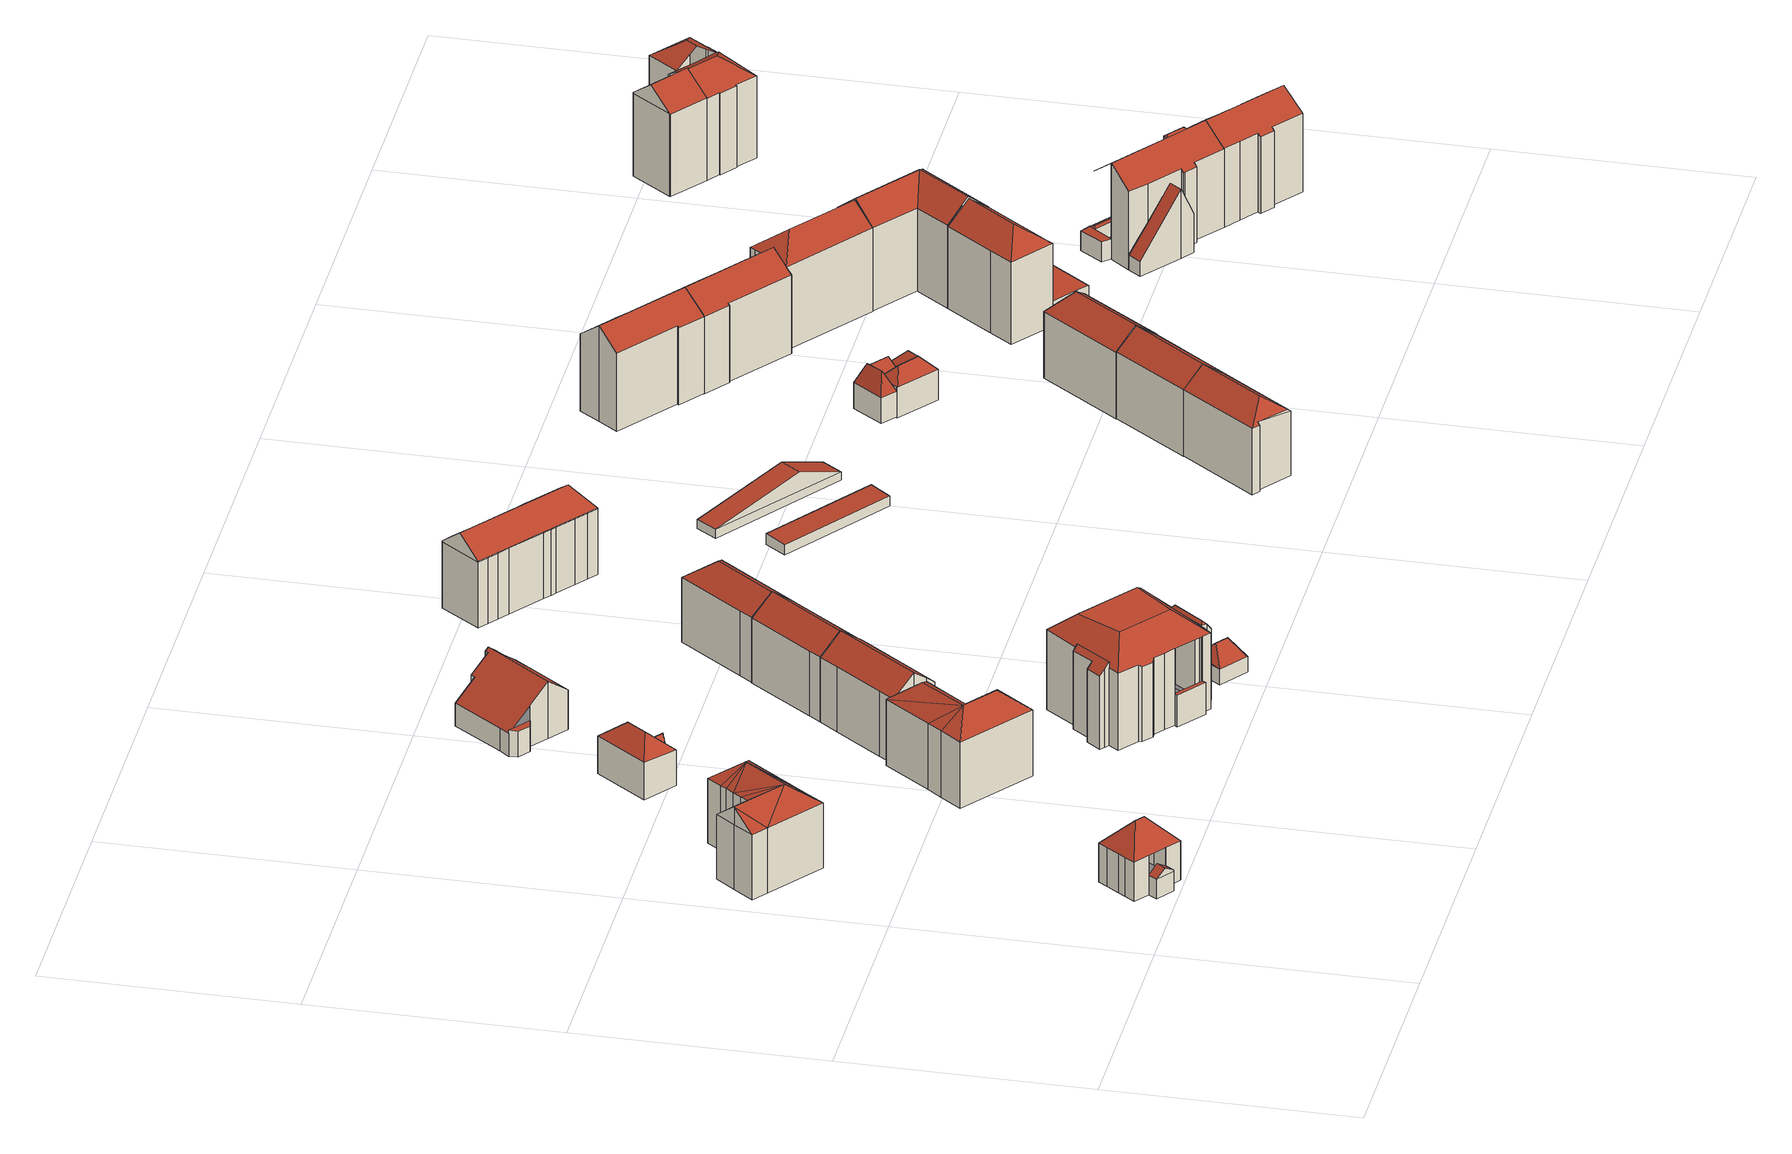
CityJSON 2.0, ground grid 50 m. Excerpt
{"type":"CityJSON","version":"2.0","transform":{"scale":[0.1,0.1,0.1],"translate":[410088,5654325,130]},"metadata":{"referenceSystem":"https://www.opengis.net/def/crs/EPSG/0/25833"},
"CityObjects":{
"building1":{"type":"Building","attributes":{"Gemeindeschluessel":14612000,"Geometrietyp2DReferenz":"3000","function":"31001_9998","roofType":"9999"},"children":["building1-1","building1-2"]},
"building1-1":{"type":"BuildingPart","attributes":{"Dachtyp_tdc":"tdcGableRoof","Dachneigung":38.88,"QualitaetDacherkennung":10,"Geometrietyp2DReferenz":"3000","measuredHeight":5.94,"roofType":"3100"},"parents":["building1"],"geometry":[{"type":"MultiSurface","lod":"2","boundaries":[[[0,1,2,3]],[[1,4,5,2]],[[4,6,7,5]],[[8,0,3,9]],[[10,11,12,13,14]],[[4,13,12,6]],[[1,14,13,4]],[[0,10,14,1]],[[8,11,10,0]],[[3,2,5,7,9]]],"semantics":{"surfaces":[{"type":"WallSurface"},{"type":"RoofSurface"},{"type":"GroundSurface"}],"values":[0,0,0,0,1,1,0,0,0,2]}}]},
"building1-2":{"type":"BuildingPart","attributes":{"Dachtyp_tdc":"tdcHipRoof","Dachneigung":46.44,"QualitaetDacherkennung":70,"Geometrietyp2DReferenz":"3000","measuredHeight":13.39,"roofType":"3200"},"parents":["building1"],"geometry":[{"type":"MultiSurface","lod":"2","boundaries":[[[15,7,6]],[[15,16,17,7]],[[16,18,19,17]],[[18,20,21,19]],[[20,22,23,21]],[[22,24,25,23]],[[24,26,27,25]],[[26,28,29,27]],[[28,30,31,29]],[[30,32,33,31]],[[32,34,3,33]],[[34,35,11,8,9,3]],[[32,30,28,36]],[[24,22,20,18,16,37]],[[28,26,24,37,36]],[[16,15,35,34,32,36,37]],[[7,17,19,21,23,25,27,29,31,33,3,9]]],"semantics":{"surfaces":[{"type":"WallSurface"},{"type":"RoofSurface"},{"type":"GroundSurface"}],"values":[0,0,0,0,0,0,0,0,0,0,0,0,1,1,1,1,2]}}]},
"building2":{"type":"Building","attributes":{"Dachtyp_tdc":"tdcFreeFormRoof","Gemeindeschluessel":14612000,"Dachneigung":36.89,"QualitaetDacherkennung":90,"Geometrietyp2DReferenz":"3000","measuredHeight":17.61,"function":"31001_9998","roofType":"5000"},"geometry":[{"type":"Solid","lod":"2","boundaries":[[[[38,39,40,41]],[[39,42,43,40]],[[42,44,45,43]],[[44,46,47,45]],[[46,48,49,47]],[[48,50,51,49]],[[50,52,53,51]],[[52,54,55,53]],[[54,56,57,55]],[[56,58,59,57]],[[58,60,61,59]],[[60,62,63,61]],[[62,64,65,63]],[[64,66,67,65]],[[66,38,41,67]],[[68,66,64]],[[69,66,68]],[[66,69,38]],[[70,60,58]],[[70,62,60]],[[70,64,62]],[[71,64,70]],[[64,71,68]],[[70,58,56]],[[54,70,56]],[[52,70,54]],[[50,70,52]],[[50,71,70]],[[48,71,50]],[[71,48,46]],[[46,68,71]],[[44,68,46]],[[42,68,44]],[[68,42,69]],[[39,69,42]],[[69,39,38]],[[41,40,43,45,47,49,51,53,55,57,59,61,63,65,67]]]],"semantics":{"surfaces":[{"type":"WallSurface"},{"type":"RoofSurface"},{"type":"GroundSurface"}],"values":[[0,0,0,0,0,0,0,0,0,0,0,0,0,0,0,1,1,1,1,1,1,1,1,1,1,1,1,1,1,1,1,1,1,1,0,0,2]]}}]},
"building3":{"type":"Building","attributes":{"Dachtyp_tdc":"tdcFreeFormRoof","Gemeindeschluessel":14612000,"Dachneigung":36.82,"QualitaetDacherkennung":79,"Geometrietyp2DReferenz":"3000","measuredHeight":17.86,"function":"31001_9998","roofType":"5000"},"geometry":[{"type":"Solid","lod":"2","boundaries":[[[[72,73,74,75]],[[73,76,77,74]],[[76,78,79,77]],[[78,80,81,79]],[[80,82,83,81]],[[82,84,85,83]],[[84,86,87,85]],[[86,88,89,87]],[[88,90,91,89]],[[90,72,75,91]],[[92,90,88]],[[93,92,88,86]],[[94,93,86,84]],[[82,94,84]],[[80,94,82]],[[94,80,78]],[[78,93,94]],[[76,93,78]],[[73,93,76]],[[93,73,72]],[[92,93,72,90]],[[75,74,77,79,81,83,85,87,89,91]]]],"semantics":{"surfaces":[{"type":"WallSurface"},{"type":"RoofSurface"},{"type":"GroundSurface"}],"values":[[0,0,0,0,0,0,0,0,0,0,1,1,1,1,1,1,1,1,1,1,1,2]]}}]},
"building4":{"type":"Building","attributes":{"Gemeindeschluessel":14612000,"Geometrietyp2DReferenz":"3000","function":"31001_9998","roofType":"9999"},"children":["building4-1","building4-2"]},
"building4-1":{"type":"BuildingPart","attributes":{"Dachtyp_tdc":"tdcHipRoof","Dachneigung":41.67,"QualitaetDacherkennung":83,"Geometrietyp2DReferenz":"3000","measuredHeight":11.36,"roofType":"3200"},"parents":["building4"],"geometry":[{"type":"MultiSurface","lod":"2","boundaries":[[[95,96,97,98]],[[96,99,100,101,97]],[[102,103,104,105,106]],[[103,107,108,104]],[[107,95,98,108]],[[96,95,109]],[[107,103,110]],[[95,107,110,109]],[[103,102,111,112,113,99,96,109,110]],[[98,97,101,114,105,104,108]]],"semantics":{"surfaces":[{"type":"WallSurface"},{"type":"RoofSurface"},{"type":"GroundSurface"}],"values":[0,0,0,0,0,1,1,1,1,2]}}]},
"building4-2":{"type":"BuildingPart","attributes":{"Dachtyp_tdc":"tdcFreeFormRoof","Dachneigung":58.81,"QualitaetDacherkennung":9,"Geometrietyp2DReferenz":"3000","measuredHeight":7.91,"roofType":"5000"},"parents":["building4"],"geometry":[{"type":"MultiSurface","lod":"2","boundaries":[[[115,116,117,118]],[[116,119,120,117]],[[119,121,122,120]],[[121,123,124,122]],[[123,106,105,124]],[[100,125,126,101]],[[125,127,128,126]],[[127,129,130,128]],[[129,131,132,130]],[[131,133,134,132]],[[133,135,136,134]],[[135,137,138,136]],[[137,139,140,138]],[[139,141,142,140]],[[141,143,144,142]],[[143,145,146,144]],[[145,147,148,146]],[[147,149,150,148]],[[149,151,152,150]],[[151,153,154,152]],[[153,155,156,154]],[[155,157,158,156]],[[157,159,160,158]],[[159,161,162,160]],[[161,163,164,162]],[[163,165,164]],[[165,166,167,164]],[[166,168,169,167]],[[168,170,171,169]],[[165,163,161,159,157,155,153,151,149,147,145,143,141,139,137,135,133,131,129,127,125,100,113,172]],[[172,111,106,123,121,119,116,115,173,174,175,176,177,170,168,166,165]],[[171,178,179,180,181,182,118,117,120,122,124,105,114,101,126,128,130,132,134,136,138,140,142,144,146,148,150,152,154,156,158,160,162,164,167,169]],[[170,177,178,171]],[[177,176,179,178]],[[176,175,180,179]],[[175,174,181,180]],[[174,173,182,181]],[[173,115,118,182]]],"semantics":{"surfaces":[{"type":"WallSurface"},{"type":"RoofSurface"},{"type":"GroundSurface"}],"values":[0,0,0,0,0,0,0,0,0,0,0,0,0,0,0,0,0,0,0,0,0,0,0,0,0,0,0,0,0,1,1,2,0,0,0,0,0,0]}}]},
"building5":{"type":"Building","attributes":{"Dachtyp_tdc":"tdcGableRoof","Gemeindeschluessel":14612000,"Dachneigung":37.57,"QualitaetDacherkennung":83,"Geometrietyp2DReferenz":"3000","measuredHeight":17.57,"function":"31001_9998","roofType":"3100"},"geometry":[{"type":"Solid","lod":"2","boundaries":[[[[183,184,185,186]],[[184,187,188,185]],[[187,189,190,188]],[[189,191,192,190]],[[191,193,194,192]],[[193,195,196,194]],[[195,197,198,196]],[[197,199,200,198]],[[199,201,202,200]],[[201,183,186,202]],[[197,195,193,191,189,187]],[[187,184,183,201,199,197]],[[186,185,188,190,192,194,196,198,200,202]]]],"semantics":{"surfaces":[{"type":"WallSurface"},{"type":"RoofSurface"},{"type":"GroundSurface"}],"values":[[0,0,0,0,0,0,0,0,0,0,1,1,2]]}}]},
"building6":{"type":"Building","attributes":{"Gemeindeschluessel":14612000,"Geometrietyp2DReferenz":"3000","function":"31001_9998","roofType":"9999"},"children":["building6-1","building6-2","building6-3","building6-4"]},
"building6-1":{"type":"BuildingPart","attributes":{"Dachtyp_tdc":"tdcCutTentRoof","Dachneigung":2.15,"QualitaetDacherkennung":51,"Geometrietyp2DReferenz":"3000","measuredHeight":20.97,"roofType":"9999"},"parents":["building6"],"geometry":[{"type":"MultiSurface","lod":"2","boundaries":[[[203,204,205,206]],[[204,207,208,205]],[[207,209,210,208]],[[209,211,212,210]],[[211,213,214,212]],[[213,215,216,217,214]],[[218,219,220]],[[219,221,222,220]],[[221,223,224,222]],[[223,225,224]],[[226,227,228,229,230]],[[227,231,232,228]],[[231,233,234,232]],[[233,235,236,234]],[[235,237,238,236]],[[237,239,240,238]],[[239,241,242,240]],[[213,211,209,207,204,243,244]],[[221,219,218,245,215,213,244,246]],[[239,237,235,233,231,227,226,223,221,246,247]],[[204,203,241,239,247,243]],[[247,246,244,243]],[[206,205,208,210,212,214,217,220,222,224,229,228,232,234,236,238,240,242]]],"semantics":{"surfaces":[{"type":"WallSurface"},{"type":"RoofSurface"},{"type":"GroundSurface"}],"values":[0,0,0,0,0,0,0,0,0,0,0,0,0,0,0,0,0,1,1,1,1,1,2]}}]},
"building6-2":{"type":"BuildingPart","attributes":{"Dachtyp_tdc":"tdcPolyFlatRoof","Dachneigung":0,"QualitaetDacherkennung":6,"Geometrietyp2DReferenz":"3000","measuredHeight":6.81,"roofType":"1000"},"parents":["building6"],"geometry":[{"type":"MultiSurface","lod":"2","boundaries":[[[225,248,249,224]],[[248,250,251,249]],[[250,230,229,251]],[[230,250,248,225]],[[224,249,251,229]]],"semantics":{"surfaces":[{"type":"WallSurface"},{"type":"RoofSurface"},{"type":"GroundSurface"}],"values":[0,0,0,1,2]}}]},
"building6-3":{"type":"BuildingPart","attributes":{"Dachtyp_tdc":"tdcPolyFlatRoof","Dachneigung":43.77,"QualitaetDacherkennung":32,"Geometrietyp2DReferenz":"3000","measuredHeight":17.8,"roofType":"2100"},"parents":["building6"],"geometry":[{"type":"MultiSurface","lod":"2","boundaries":[[[252,253,254,255]],[[253,256,257,254]],[[256,258,203,206,257]],[[259,260,261,242,241]],[[260,262,263,261]],[[262,252,255,263]],[[262,260,259,258,256,253,252]],[[255,254,257,206,242,261,263]]],"semantics":{"surfaces":[{"type":"WallSurface"},{"type":"RoofSurface"},{"type":"GroundSurface"}],"values":[0,0,0,0,0,0,1,2]}}]},
"building6-4":{"type":"BuildingPart","attributes":{"Dachtyp_tdc":"tdcFreeFormRoof","Dachneigung":49.81,"QualitaetDacherkennung":20,"Geometrietyp2DReferenz":"3000","measuredHeight":17.27,"roofType":"5000"},"parents":["building6"],"geometry":[{"type":"MultiSurface","lod":"2","boundaries":[[[264,265,218,220,266]],[[216,267,268,217]],[[265,264,269]],[[264,270,271,272,267,273,269]],[[267,216,273]],[[216,245,265,269,273]],[[268,274,275,276,266,220,217]],[[267,272,274,268]],[[272,271,275,274]],[[271,270,276,275]],[[270,264,266,276]]],"semantics":{"surfaces":[{"type":"WallSurface"},{"type":"RoofSurface"},{"type":"GroundSurface"}],"values":[0,0,1,1,1,1,2,0,0,0,0]}}]},
"building7":{"type":"Building","attributes":{"Gemeindeschluessel":14612000,"Geometrietyp2DReferenz":"3000","function":"31001_9998","roofType":"9999"},"children":["building7-1","building7-2","building7-3"]},
"building7-1":{"type":"BuildingPart","attributes":{"Dachtyp_tdc":"tdcGableRoof","Dachneigung":36.73,"QualitaetDacherkennung":46,"Geometrietyp2DReferenz":"3000","measuredHeight":12.2,"roofType":"3100"},"parents":["building7"],"geometry":[{"type":"MultiSurface","lod":"2","boundaries":[[[277,278,279,280]],[[278,281,282,279]],[[281,283,284,282]],[[283,285,286,284]],[[285,287,288,286]],[[287,289,290,288]],[[289,291,292,290]],[[291,293,294,292]],[[293,295,296,294]],[[295,297,298,296]],[[297,299,300,298]],[[299,301,302,300]],[[301,303,302]],[[304,305,306,307,308]],[[305,309,310,306]],[[309,311,312,310]],[[311,313,312]],[[309,305,304,301,299,297,295,293,291]],[[291,289,287,285,283,281,278,277,314,311,309]],[[280,279,282,284,286,288,290,292,294,296,298,300,302,307,306,310,312]]],"semantics":{"surfaces":[{"type":"WallSurface"},{"type":"RoofSurface"},{"type":"GroundSurface"}],"values":[0,0,0,0,0,0,0,0,0,0,0,0,0,0,0,0,0,1,1,2]}}]},
"building7-2":{"type":"BuildingPart","attributes":{"Dachtyp_tdc":"tdcPolyFlatRoof","Dachneigung":4.6,"QualitaetDacherkennung":45,"Geometrietyp2DReferenz":"3000","measuredHeight":5.59,"roofType":"2100"},"parents":["building7"],"geometry":[{"type":"MultiSurface","lod":"2","boundaries":[[[315,316,277,280,317]],[[313,318,312]],[[318,319,320,312]],[[319,315,317,320]],[[319,318,313,314,316,315]],[[317,280,312,320]]],"semantics":{"surfaces":[{"type":"WallSurface"},{"type":"RoofSurface"},{"type":"GroundSurface"}],"values":[0,0,0,0,1,2]}}]},
"building7-3":{"type":"BuildingPart","attributes":{"Dachtyp_tdc":"tdcPolyFlatRoof","Dachneigung":0,"QualitaetDacherkennung":47,"Geometrietyp2DReferenz":"3000","measuredHeight":5.37,"roofType":"1000"},"parents":["building7"],"geometry":[{"type":"MultiSurface","lod":"2","boundaries":[[[321,322,323,324]],[[303,325,326,302]],[[325,327,328,326]],[[327,329,330,328]],[[329,331,332,330]],[[331,321,324,332]],[[331,329,327,325,303,325,322,308,322,321]],[[324,323,307,323,326,302,326,328,330,332]]],"semantics":{"surfaces":[{"type":"WallSurface"},{"type":"RoofSurface"},{"type":"GroundSurface"}],"values":[0,0,0,0,0,0,1,2]}}]},
"building8":{"type":"Building","attributes":{"Dachtyp_tdc":"tdcFreeFormRoof","Gemeindeschluessel":14612000,"Dachneigung":37.71,"QualitaetDacherkennung":87,"Geometrietyp2DReferenz":"3000","measuredHeight":17.59,"function":"31001_9998","roofType":"5000"},"geometry":[{"type":"Solid","lod":"2","boundaries":[[[[333,334,335,196]],[[334,336,337,335]],[[336,338,339,337]],[[338,340,341,339]],[[340,342,200,341]],[[342,333,196,200]],[[340,338,343,344,342]],[[343,336,334,333,344]],[[333,342,344]],[[338,336,343]],[[196,335,337,339,341,200]]]],"semantics":{"surfaces":[{"type":"WallSurface"},{"type":"RoofSurface"},{"type":"GroundSurface"}],"values":[[0,0,0,0,0,0,1,1,0,0,2]]}}]},
"building9":{"type":"Building","attributes":{"Dachtyp_tdc":"tdcHipRoof","Gemeindeschluessel":14612000,"Dachneigung":43.19,"QualitaetDacherkennung":77,"Geometrietyp2DReferenz":"3000","measuredHeight":6.58,"function":"31001_9998","roofType":"3200"},"geometry":[{"type":"Solid","lod":"2","boundaries":[[[[345,346,347,348]],[[346,349,350,347]],[[349,351,352,350]],[[351,353,354,352]],[[353,355,356,354]],[[355,345,348,356]],[[346,357,358,359]],[[360,349,361]],[[358,362,360,361,359]],[[349,346,359,361]],[[351,360,362,353]],[[353,362,358,355]],[[349,360,351]],[[355,358,357,345]],[[345,357,346]],[[348,347,350,352,354,356]]]],"semantics":{"surfaces":[{"type":"WallSurface"},{"type":"RoofSurface"},{"type":"GroundSurface"}],"values":[[0,0,0,0,0,0,1,1,1,1,0,0,0,0,0,2]]}}]},
"building10":{"type":"Building","attributes":{"Dachtyp_tdc":"tdcFreeFormRoof","Gemeindeschluessel":14612000,"Dachneigung":37.83,"QualitaetDacherkennung":88,"Geometrietyp2DReferenz":"3000","measuredHeight":17.58,"function":"31001_9998","roofType":"5000"},"geometry":[{"type":"Solid","lod":"2","boundaries":[[[[363,364,365,366]],[[364,367,368,365]],[[367,338,369,368]],[[338,370,371,369]],[[370,363,366,371]],[[367,364,372]],[[372,364,363,370,373]],[[338,367,372,373]],[[370,338,373]],[[366,365,368,369,371]]]],"semantics":{"surfaces":[{"type":"WallSurface"},{"type":"RoofSurface"},{"type":"GroundSurface"}],"values":[[0,0,0,0,0,1,1,1,0,2]]}}]},
"building11":{"type":"Building","attributes":{"Dachtyp_tdc":"tdcFreeFormRoof","Gemeindeschluessel":14612000,"Dachneigung":37.45,"QualitaetDacherkennung":85,"Geometrietyp2DReferenz":"3000","measuredHeight":18.05,"function":"31001_9998","roofType":"5000"},"geometry":[{"type":"Solid","lod":"2","boundaries":[[[[374,375,376,377]],[[375,378,379,376]],[[378,380,381,379]],[[380,382,383,381]],[[382,384,385,383]],[[384,386,387,385]],[[386,388,389,387]],[[388,390,391,389]],[[390,392,393,391]],[[392,394,395,393]],[[394,396,397,395]],[[396,398,399,397]],[[398,400,401,399]],[[400,402,403,401]],[[402,404,405,403]],[[404,406,407,405]],[[406,408,409,407]],[[408,410,411,409]],[[410,374,377,411]],[[412,382,413,414]],[[414,413,415,378,375,416,417,418,419,420,421]],[[414,421,422,423,424,425,426,427,428,429,430,412]],[[382,412,384]],[[384,412,430,386]],[[386,430,429,388]],[[388,429,428,390]],[[390,428,427,392]],[[392,427,426,394]],[[394,426,425,396]],[[396,425,424,398]],[[398,424,423,400]],[[400,423,422,402]],[[402,422,421,420,404]],[[406,419,418,408]],[[404,420,419,406]],[[408,418,417,410]],[[410,417,416,374]],[[374,416,375]],[[380,415,413,382]],[[378,415,380]],[[377,376,379,381,383,385,387,389,391,393,395,397,399,401,403,405,407,409,411]]]],"semantics":{"surfaces":[{"type":"WallSurface"},{"type":"RoofSurface"},{"type":"GroundSurface"}],"values":[[0,0,0,0,0,0,0,0,0,0,0,0,0,0,0,0,0,0,0,1,1,1,0,0,0,0,0,0,0,0,0,0,0,0,0,0,0,0,0,0,2]]}}]},
"building12":{"type":"Building","attributes":{"Dachtyp_tdc":"tdcPolyFlatRoof","Gemeindeschluessel":14612000,"Dachneigung":2.98,"QualitaetDacherkennung":85,"Geometrietyp2DReferenz":"3000","measuredHeight":2.38,"function":"31001_2463","roofType":"2100"},"geometry":[{"type":"Solid","lod":"2","boundaries":[[[[431,432,433,434]],[[432,435,436,433]],[[435,437,438,436]],[[437,431,434,438]],[[437,435,432,431]],[[434,433,436,438]]]],"semantics":{"surfaces":[{"type":"WallSurface"},{"type":"RoofSurface"},{"type":"GroundSurface"}],"values":[[0,0,0,0,1,2]]}}]},
"building13":{"type":"Building","attributes":{"Dachtyp_tdc":"tdcGableRoof","Gemeindeschluessel":14612000,"Dachneigung":10.76,"QualitaetDacherkennung":6,"Geometrietyp2DReferenz":"3000","measuredHeight":5.97,"function":"31001_2463","roofType":"3100"},"geometry":[{"type":"Solid","lod":"2","boundaries":[[[[439,440,441,442]],[[440,443,444,441]],[[443,445,446,444]],[[445,439,442,446]],[[443,440,447]],[[439,445,448]],[[440,439,448,447]],[[445,443,447,448]],[[442,441,444,446]]]],"semantics":{"surfaces":[{"type":"WallSurface"},{"type":"RoofSurface"},{"type":"GroundSurface"}],"values":[[0,0,0,0,0,0,1,1,2]]}}]},
"building14":{"type":"Building","attributes":{"Dachtyp_tdc":"tdcFreeFormRoof","Gemeindeschluessel":14612000,"Dachneigung":37.49,"QualitaetDacherkennung":83,"Geometrietyp2DReferenz":"3000","measuredHeight":17.82,"function":"31001_9998","roofType":"5000"},"geometry":[{"type":"Solid","lod":"2","boundaries":[[[[449,450,451,452]],[[450,453,454,451]],[[453,455,456,454]],[[455,457,458,456]],[[457,459,460,458]],[[459,449,452,460]],[[461,453,450,462,463]],[[449,459,464,463,462]],[[463,464,457,455,461]],[[450,449,462]],[[455,453,461]],[[459,457,464]],[[452,451,454,456,458,460]]]],"semantics":{"surfaces":[{"type":"WallSurface"},{"type":"RoofSurface"},{"type":"GroundSurface"}],"values":[[0,0,0,0,0,0,1,1,1,0,0,0,2]]}}]},
"building15":{"type":"Building","attributes":{"Dachtyp_tdc":"tdcGableRoof","Gemeindeschluessel":14612000,"Dachneigung":37.59,"QualitaetDacherkennung":86,"Geometrietyp2DReferenz":"3000","measuredHeight":17.93,"function":"31001_9998","roofType":"3100"},"geometry":[{"type":"Solid","lod":"2","boundaries":[[[[457,465,466,467]],[[465,468,469,466]],[[468,470,471,469]],[[470,457,467,471]],[[468,465,472]],[[457,470,473]],[[470,468,472,473]],[[467,466,469,471]],[[465,457,473,472]]]],"semantics":{"surfaces":[{"type":"WallSurface"},{"type":"RoofSurface"},{"type":"GroundSurface"}],"values":[[0,0,0,0,0,0,1,2,1]]}}]},
"building16":{"type":"Building","attributes":{"Dachtyp_tdc":"tdcFreeFormRoof","Gemeindeschluessel":14612000,"Dachneigung":66.85,"QualitaetDacherkennung":15,"Geometrietyp2DReferenz":"3000","measuredHeight":9.74,"function":"31001_9998","roofType":"5000"},"geometry":[{"type":"Solid","lod":"2","boundaries":[[[[474,475,476,477]],[[475,478,479,476]],[[478,480,481,479]],[[480,482,483,481]],[[482,484,485,483]],[[484,474,477,485]],[[486,487,484,482]],[[486,482,480]],[[488,487,486,480,478]],[[489,488,478,475]],[[489,475,474]],[[487,488,489,474,484]],[[477,476,479,481,483,485]]]],"semantics":{"surfaces":[{"type":"WallSurface"},{"type":"RoofSurface"},{"type":"GroundSurface"}],"values":[[0,0,0,0,0,0,1,1,1,1,1,1,2]]}}]},
"building17":{"type":"Building","attributes":{"Dachtyp_tdc":"tdcFreeFormRoof","Gemeindeschluessel":14612000,"Dachneigung":37.5,"QualitaetDacherkennung":86,"Geometrietyp2DReferenz":"3000","measuredHeight":17.96,"function":"31001_9998","roofType":"5000"},"geometry":[{"type":"Solid","lod":"2","boundaries":[[[[490,491,492,493]],[[491,494,495,492]],[[494,496,497,495]],[[496,498,499,497]],[[491,490,500]],[[501,500,490,498]],[[494,491,500,501,496]],[[498,496,501]],[[499,493,492,495,497]],[[498,490,493,499]]]],"semantics":{"surfaces":[{"type":"WallSurface"},{"type":"RoofSurface"},{"type":"GroundSurface"}],"values":[[0,0,0,0,1,1,1,0,2,0]]}}]},
"building18":{"type":"Building","attributes":{"Dachtyp_tdc":"tdcFreeFormRoof","Gemeindeschluessel":14612000,"Dachneigung":45.91,"QualitaetDacherkennung":83,"Geometrietyp2DReferenz":"3000","measuredHeight":9.21,"function":"31001_9998","roofType":"5000"},"geometry":[{"type":"Solid","lod":"2","boundaries":[[[[502,503,504,505]],[[503,506,507,504]],[[506,508,509,507]],[[508,510,511,509]],[[510,512,513,511]],[[514,515,516,510,508]],[[517,514,508,506]],[[517,506,503]],[[515,514,517,503,502]],[[518,516,515,502,519]],[[518,519,512]],[[516,518,512,510]],[[513,520,505,504,507,509,511]],[[512,519,520,513]],[[519,502,505,520]]]],"semantics":{"surfaces":[{"type":"WallSurface"},{"type":"RoofSurface"},{"type":"GroundSurface"}],"values":[[0,0,0,0,0,1,1,1,1,1,1,1,2,0,0]]}}]},
"building19":{"type":"Building","attributes":{"Dachtyp_tdc":"tdcGableRoof","Gemeindeschluessel":14612000,"Dachneigung":37.42,"QualitaetDacherkennung":82,"Geometrietyp2DReferenz":"3000","measuredHeight":20.48,"function":"31001_9998","roofType":"3100"},"geometry":[{"type":"Solid","lod":"2","boundaries":[[[[521,522,523,524]],[[522,525,526,523]],[[525,527,528,526]],[[527,529,530,528]],[[529,531,532,530]],[[531,533,534,532]],[[533,535,536,534]],[[535,537,538,536]],[[537,539,540,538]],[[539,541,542,540]],[[541,543,544,542]],[[543,545,546,544]],[[545,521,524,546]],[[541,539,537,535,533,531,529,527]],[[527,525,522,521,545,543,541]],[[524,523,526,528,530,532,534,536,538,540,542,544,546]]]],"semantics":{"surfaces":[{"type":"WallSurface"},{"type":"RoofSurface"},{"type":"GroundSurface"}],"values":[[0,0,0,0,0,0,0,0,0,0,0,0,0,1,1,2]]}}]},
"building20":{"type":"Building","attributes":{"Dachtyp_tdc":"tdcFreeFormRoof","Gemeindeschluessel":14612000,"Dachneigung":37.56,"QualitaetDacherkennung":84,"Geometrietyp2DReferenz":"3000","measuredHeight":20.49,"function":"31001_9998","roofType":"5000"},"geometry":[{"type":"Solid","lod":"2","boundaries":[[[[545,543,547,548]],[[543,539,549,547]],[[539,550,551,549]],[[550,552,553,551]],[[552,554,555,553]],[[554,556,557,555]],[[556,558,559,557]],[[558,560,561,559]],[[560,562,563,561]],[[562,564,565,563]],[[564,566,567,565]],[[566,545,548,567]],[[564,562,560,568,541,543,545,566]],[[568,558,556,554,552,550,539,541]],[[560,558,568]],[[539,543,541]],[[548,547,549,551,553,555,557,559,561,563,565,567]]]],"semantics":{"surfaces":[{"type":"WallSurface"},{"type":"RoofSurface"},{"type":"GroundSurface"}],"values":[[0,0,0,0,0,0,0,0,0,0,0,0,1,1,0,0,2]]}}]},
"building21":{"type":"Building","attributes":{"Dachtyp_tdc":"tdcHipAndGableRoof","Gemeindeschluessel":14612000,"Dachneigung":37.59,"QualitaetDacherkennung":79,"Geometrietyp2DReferenz":"3000","measuredHeight":21.52,"function":"31001_9998","roofType":"5000"},"geometry":[{"type":"Solid","lod":"2","boundaries":[[[[569,570,571,572]],[[570,573,574,571]],[[573,575,576,574]],[[575,577,578,576]],[[577,579,561,578]],[[579,580,559,561]],[[580,581,582,559]],[[581,583,584,582]],[[583,585,586,584]],[[585,569,572,586]],[[581,580,579,587]],[[579,577,575,587]],[[575,573,570,569,585,583,581,587]],[[572,571,574,576,578,561,559,582,584,586]]]],"semantics":{"surfaces":[{"type":"WallSurface"},{"type":"RoofSurface"},{"type":"GroundSurface"}],"values":[[0,0,0,0,0,0,0,0,0,0,1,1,1,2]]}}]},
"building22":{"type":"Building","attributes":{"Gemeindeschluessel":14612000,"Geometrietyp2DReferenz":"3000","function":"31001_9998","roofType":"9999"},"children":["building22-1","building22-2","building22-3"]},
"building22-1":{"type":"BuildingPart","attributes":{"Dachtyp_tdc":"tdcPolyFlatRoof","Dachneigung":4.83,"QualitaetDacherkennung":64,"Geometrietyp2DReferenz":"3000","measuredHeight":4.69,"roofType":"2100"},"parents":["building22"],"geometry":[{"type":"MultiSurface","lod":"2","boundaries":[[[588,589,590,591]],[[592,593,594,595]],[[593,588,591,594]],[[593,592,589,588]],[[591,590,595,594]]],"semantics":{"surfaces":[{"type":"WallSurface"},{"type":"RoofSurface"},{"type":"GroundSurface"}],"values":[0,0,0,1,2]}}]},
"building22-2":{"type":"BuildingPart","attributes":{"Dachtyp_tdc":"tdcPolyFlatRoof","Dachneigung":0,"QualitaetDacherkennung":84,"Geometrietyp2DReferenz":"3000","measuredHeight":4.61,"roofType":"1000"},"parents":["building22"],"geometry":[{"type":"MultiSurface","lod":"2","boundaries":[[[596,597,598,599]],[[597,600,601,598]],[[602,603,604,605]],[[603,606,592,595,604]],[[607,596,599,590,589]],[[607,606,603,602,600,597,596]],[[599,598,601,605,604,595,590]]],"semantics":{"surfaces":[{"type":"WallSurface"},{"type":"RoofSurface"},{"type":"GroundSurface"}],"values":[0,0,0,0,0,1,2]}}]},
"building22-3":{"type":"BuildingPart","attributes":{"Dachtyp_tdc":"tdcHipAndGableRoof","Dachneigung":37.67,"QualitaetDacherkennung":85,"Geometrietyp2DReferenz":"3000","measuredHeight":21.41,"roofType":"5000"},"parents":["building22"],"geometry":[{"type":"MultiSurface","lod":"2","boundaries":[[[608,609,605,610]],[[609,602,605]],[[611,601,600]],[[611,612,613,601]],[[612,614,615,613]],[[614,616,617,615]],[[616,618,619,617]],[[618,608,610,619]],[[614,612,620]],[[612,611,609,608,620]],[[608,618,616,614,620]],[[610,605,601,613,615,617,619]]],"semantics":{"surfaces":[{"type":"WallSurface"},{"type":"RoofSurface"},{"type":"GroundSurface"}],"values":[0,0,0,0,0,0,0,0,1,1,1,2]}}]},
"building23":{"type":"Building","attributes":{"Dachtyp_tdc":"tdcFreeFormRoof","Gemeindeschluessel":14612000,"Dachneigung":39.66,"QualitaetDacherkennung":48,"Geometrietyp2DReferenz":"3000","measuredHeight":21.93,"function":"31001_9998","roofType":"5000"},"geometry":[{"type":"Solid","lod":"2","boundaries":[[[[621,622,623,619]],[[622,577,624,623]],[[577,625,626,624]],[[625,627,628,626]],[[627,629,604,628]],[[629,630,605,604]],[[630,621,619,605]],[[631,632,633,630,629]],[[631,629,627]],[[634,635,632,631,627,625]],[[634,625,577]],[[635,634,577,622]],[[633,632,635,622,621]],[[633,621,630]],[[619,623,624,626,628,604,605]]]],"semantics":{"surfaces":[{"type":"WallSurface"},{"type":"RoofSurface"},{"type":"GroundSurface"}],"values":[[0,0,0,0,0,0,0,1,1,1,0,1,1,0,2]]}}]},
"building24":{"type":"Building","attributes":{"Dachtyp_tdc":"tdcGableRoof","Gemeindeschluessel":14612000,"Dachneigung":48.85,"QualitaetDacherkennung":4,"Geometrietyp2DReferenz":"3000","measuredHeight":14.73,"function":"31001_9998","roofType":"3100"},"geometry":[{"type":"Solid","lod":"2","boundaries":[[[[636,637,638,639]],[[637,640,641,638]],[[640,642,643,641]],[[642,644,645,643]],[[644,646,647,645]],[[646,648,649,647]],[[648,650,651,649]],[[650,652,653,651]],[[652,636,639,653]],[[648,646,644,642,640]],[[640,637,636,652,650,648]],[[639,638,641,643,645,647,649,651,653]]]],"semantics":{"surfaces":[{"type":"WallSurface"},{"type":"RoofSurface"},{"type":"GroundSurface"}],"values":[[0,0,0,0,0,0,0,0,0,1,1,2]]}}]},
"building25":{"type":"Building","attributes":{"Gemeindeschluessel":14612000,"Geometrietyp2DReferenz":"3000","function":"31001_9998","roofType":"9999"},"children":["building25-1","building25-2","building25-3","building25-4"]},
"building25-1":{"type":"BuildingPart","attributes":{"Dachtyp_tdc":"tdcGableRoof","Dachneigung":37.42,"QualitaetDacherkennung":60,"Geometrietyp2DReferenz":"3000","measuredHeight":20.55,"roofType":"3100"},"parents":["building25"],"geometry":[{"type":"MultiSurface","lod":"2","boundaries":[[[654,655,639,656]],[[655,657,653,639]],[[657,658,651,653]],[[658,659,647,651]],[[659,660,645,647]],[[660,661,662,645]],[[661,663,664,665,662]],[[666,667,668,669,670,671]],[[672,673,674,675]],[[673,676,677,674]],[[676,678,679,677]],[[678,654,656,679]],[[673,672,667,666,680,663,661]],[[661,660,659,658,657,655,654,678,676,673]],[[656,639,653,651,647,645,662,665,681,670,669,675,674,677,679]]],"semantics":{"surfaces":[{"type":"WallSurface"},{"type":"RoofSurface"},{"type":"GroundSurface"}],"values":[0,0,0,0,0,0,0,0,0,0,0,0,1,1,2]}}]},
"building25-2":{"type":"BuildingPart","attributes":{"Dachtyp_tdc":"tdcPolyFlatRoof","Dachneigung":3.51,"QualitaetDacherkennung":72,"Geometrietyp2DReferenz":"3000","measuredHeight":4.35,"roofType":"2100"},"parents":["building25"],"geometry":[{"type":"MultiSurface","lod":"2","boundaries":[[[664,682,683,665]],[[682,684,685,683]],[[684,686,687,685]],[[686,688,689,687]],[[686,684,682,664,690,688]],[[689,681,665,683,685,687]]],"semantics":{"surfaces":[{"type":"WallSurface"},{"type":"RoofSurface"},{"type":"GroundSurface"}],"values":[0,0,0,0,1,2]}}]},
"building25-3":{"type":"BuildingPart","attributes":{"Dachtyp_tdc":"tdcFreeFormRoof","Dachneigung":14.1,"QualitaetDacherkennung":39,"Geometrietyp2DReferenz":"3000","measuredHeight":4.37,"roofType":"5000"},"parents":["building25"],"geometry":[{"type":"MultiSurface","lod":"2","boundaries":[[[691,692,693,689]],[[692,671,670,693]],[[671,692,694]],[[692,691,695,694]],[[691,696,695]],[[696,671,694,695]],[[693,670,681,689]]],"semantics":{"surfaces":[{"type":"WallSurface"},{"type":"RoofSurface"},{"type":"GroundSurface"}],"values":[0,0,1,1,1,1,2]}}]},
"building25-4":{"type":"BuildingPart","attributes":{"Dachtyp_tdc":"tdcFreeFormRoof","Dachneigung":30.17,"QualitaetDacherkennung":14,"Geometrietyp2DReferenz":"3000","measuredHeight":16.82,"roofType":"5000"},"parents":["building25"],"geometry":[{"type":"MultiSurface","lod":"2","boundaries":[[[668,697,698,669]],[[699,700,675,701]],[[697,699,701,698]],[[700,699,702]],[[699,697,703,702]],[[697,668,703]],[[668,700,702,703]],[[701,675,669,698]]],"semantics":{"surfaces":[{"type":"WallSurface"},{"type":"RoofSurface"},{"type":"GroundSurface"}],"values":[0,0,0,1,1,1,1,2]}}]},
"building26":{"type":"Building","attributes":{"Dachtyp_tdc":"tdcFreeFormRoof","Gemeindeschluessel":14612000,"Dachneigung":37.58,"QualitaetDacherkennung":83,"Geometrietyp2DReferenz":"3000","measuredHeight":20.45,"function":"31001_9998","roofType":"5000"},"geometry":[{"type":"Solid","lod":"2","boundaries":[[[[704,705,706,707]],[[705,708,709,706]],[[708,710,677,709]],[[710,711,675,677]],[[711,712,701,675]],[[712,713,714,701]],[[713,715,716,714]],[[715,717,718,716]],[[717,719,720,718]],[[719,721,722,720]],[[721,723,724,722]],[[723,725,726,724]],[[725,727,728,726]],[[727,729,730,728]],[[729,704,707,730]],[[705,704,729,727,725,731,673,710,708]],[[731,723,721,719,717,715,713,712,711,673]],[[711,710,673]],[[725,723,731]],[[707,706,709,677,675,701,714,716,718,720,722,724,726,728,730]]]],"semantics":{"surfaces":[{"type":"WallSurface"},{"type":"RoofSurface"},{"type":"GroundSurface"}],"values":[[0,0,0,0,0,0,0,0,0,0,0,0,0,0,0,1,1,0,0,2]]}}]},
"building27":{"type":"Building","attributes":{"Gemeindeschluessel":14612000,"Geometrietyp2DReferenz":"3000","function":"31001_9998","roofType":"9999"},"children":["building27-1","building27-2","building27-3"]},
"building27-1":{"type":"BuildingPart","attributes":{"Dachtyp_tdc":"tdcHipAndGableRoof","Dachneigung":37.15,"QualitaetDacherkennung":63,"Geometrietyp2DReferenz":"3000","measuredHeight":21.47,"roofType":"5000"},"parents":["building27"],"geometry":[{"type":"MultiSurface","lod":"2","boundaries":[[[732,733,734,735]],[[733,736,737,734]],[[738,739,740]],[[739,741,742,743,744,745,746,747,748,740]],[[748,749,750,751,736,733,732,738,740]],[[737,752,753,754,755,756,757,758,759,760,735,734]],[[736,751,752,737]],[[751,750,753,752]],[[746,745,756,755,761,762]],[[745,744,763,757,756]],[[739,738,760,759,764]],[[738,732,735,760]]],"semantics":{"surfaces":[{"type":"WallSurface"},{"type":"RoofSurface"},{"type":"GroundSurface"}],"values":[0,0,1,1,1,2,0,0,0,0,0,0]}}]},
"building27-2":{"type":"BuildingPart","attributes":{"Dachtyp_tdc":"tdcGableRoof","Dachneigung":37.45,"QualitaetDacherkennung":76,"Geometrietyp2DReferenz":"3000","measuredHeight":21.58,"roofType":"3100"},"parents":["building27"],"geometry":[{"type":"MultiSurface","lod":"2","boundaries":[[[749,765,766,753,750]],[[765,767,768,766]],[[767,769,770,768]],[[769,761,755,770]],[[771,772,773,747,762]],[[773,772,774,765,749]],[[767,774,772,771,769]],[[765,774,767]],[[769,771,762,761]],[[755,754,753,766,768,770]]],"semantics":{"surfaces":[{"type":"WallSurface"},{"type":"RoofSurface"},{"type":"GroundSurface"}],"values":[0,0,0,0,1,1,0,0,0,2]}}]},
"building27-3":{"type":"BuildingPart","attributes":{"Dachtyp_tdc":"tdcHipAndGableRoof","Dachneigung":34.4,"QualitaetDacherkennung":79,"Geometrietyp2DReferenz":"3000","measuredHeight":21.28,"roofType":"5000"},"parents":["building27"],"geometry":[{"type":"MultiSurface","lod":"2","boundaries":[[[763,775,776,757]],[[775,777,778,776]],[[777,779,780,778]],[[779,781,782,780]],[[781,764,759,782]],[[777,775,783]],[[775,763,743,784,783]],[[784,741,764,781,779,777,783]],[[759,758,757,776,778,780,782]]],"semantics":{"surfaces":[{"type":"WallSurface"},{"type":"RoofSurface"},{"type":"GroundSurface"}],"values":[0,0,0,0,0,1,1,1,2]}}]}
},
"vertices":[
[224,25,65],[212,8,65],[212,8,23],[224,25,23],[177,33,65],[177,33,23],[189,50,65],[189,50,23],[224,26,65],[224,26,23],[224,25,68],[224,26,68],[206,38,82],[194,20,82],[212,8,68],
[189,50,107],[160,71,107],[160,71,23],[174,91,106],[174,91,23],[185,106,106],[185,106,23],[203,131,106],[203,131,23],[216,150,106],[216,150,23],[308,84,106],[308,84,23],[310,82,106],[310,82,23],[298,64,106],[298,64,23],[254,4,107],[254,4,23],[224,25,107],[224,26,107],[244,70,157],[226,83,157],
[6,758,170],[36,798,170],[36,798,32],[6,758,32],[66,838,170],[66,838,32],[121,798,170],[121,798,32],[127,793,170],[127,793,32],[137,807,170],[137,807,32],[150,824,170],[150,824,32],[162,840,170],[162,840,32],[170,852,170],[170,852,32],[191,881,170],[191,881,32],[271,821,170],[271,821,32],[200,726,170],[200,726,32],[178,696,170],[178,696,32],[147,654,170],[147,654,32],[37,735,170],[37,735,32],[136,724,208],[36,798,208],[202,811,208],[137,724,207],
[418,453,169],[450,496,169],[450,496,28],[418,453,28],[472,525,169],[472,525,28],[542,619,169],[542,619,28],[548,615,169],[548,615,28],[558,608,169],[558,608,28],[622,560,169],[622,560,28],[557,473,169],[557,473,28],[620,426,169],[620,426,28],[561,347,169],[561,347,28],[555,413,206],[488,463,206],[555,554,206],
[407,1134,106],[471,1087,102],[471,1087,26],[407,1134,26],[449,1058,102],[449,1058,48],[449,1058,26],[416,1013,102],[395,983,102],[395,983,26],[416,1013,26],[416,1013,84],[331,1030,106],[331,1030,26],[413,1078,139],[384,1039,139],[428,1028,102],[429,1030,102],[430,1031,102],[429,1030,26],
[427,1012,89],[425,1012,88],[425,1012,26],[427,1012,26],[423,1012,87],[423,1012,26],[421,1012,86],[421,1012,26],[419,1012,85],[419,1012,26],[450,1056,50],[450,1056,26],[451,1054,51],[451,1054,26],[452,1052,53],[452,1052,26],[453,1050,55],[453,1050,26],[453,1048,57],[453,1048,26],[453,1046,60],[453,1046,26],[454,1044,62],[454,1044,26],[454,1042,65],[454,1042,26],[454,1040,68],[454,1040,26],[453,1038,71],[453,1038,26],[453,1036,74],[453,1036,26],[453,1034,77],[453,1034,26],[452,1032,80],[452,1032,26],[451,1030,83],[451,1030,26],[450,1028,87],[450,1028,26],[449,1026,90],[449,1026,26],[448,1024,94],[448,1024,26],[447,1022,98],[447,1022,26],[445,1021,101],[445,1021,26],[444,1019,104],[444,1019,26],[444,1019,105],[442,1018,103],[442,1018,26],[440,1017,101],[440,1017,26],[439,1016,99],[439,1016,26],[429,1030,105],[429,1012,91],[431,1013,92],[433,1013,94],[435,1014,95],[437,1015,97],[437,1015,26],[435,1014,26],[433,1013,26],[431,1013,26],[429,1012,26],
[637,548,161],[622,560,176],[622,560,23],[637,548,23],[597,578,199],[597,578,23],[558,608,161],[558,608,23],[581,639,161],[581,639,23],[652,734,161],[652,734,23],[680,772,161],[680,772,23],[720,743,199],[720,743,23],[760,713,161],[760,713,23],[750,699,161],[750,699,23],
[750,303,197],[801,371,200],[801,371,29],[750,303,29],[866,322,200],[866,322,29],[880,312,200],[880,312,29],[946,263,200],[946,263,29],[985,234,200],[985,234,29],[933,165,197],[933,165,196],[933,165,29],[880,96,193],[880,96,194],[880,96,29],[865,76,192],[865,76,29],[849,88,192],[849,88,29],[849,88,97],[793,129,193],[774,144,192],[774,144,29],[793,129,29],[793,129,97],[752,160,193],[752,160,29],[744,159,188],[744,159,29],[724,175,188],[724,175,29],[723,182,192],[723,182,29],[683,212,193],[683,212,29],[697,232,194],[697,232,29],[810,315,235],[927,228,235],[912,138,196],[855,149,239],[754,224,239],
[844,81,97],[844,81,29],[788,123,97],[788,123,29],
[700,274,185],[710,267,197],[710,267,29],[700,274,29],[741,309,196],[741,309,29],[750,303,207],[697,232,207],[688,238,196],[688,238,29],[679,246,185],[679,246,29],
[888,89,196],[880,96,196],[888,89,29],[941,159,196],[941,159,29],[887,97,202],[898,82,181],[918,109,181],[909,116,195],[934,158,202],[909,116,29],[918,109,29],[898,82,29],
[453,1311,64],[468,1330,64],[468,1330,15],[453,1311,15],[541,1430,64],[541,1430,15],[580,1402,100],[580,1402,15],[587,1410,100],[587,1410,15],[621,1385,131],[621,1385,15],[625,1391,131],[625,1391,15],[631,1387,137],[631,1387,15],[646,1376,122],[646,1376,15],[635,1361,122],[635,1361,15],[645,1354,113],[645,1354,15],[660,1343,99],[660,1343,15],[641,1318,99],[641,1318,15],[641,1318,68],[596,1257,99],[571,1224,99],[571,1224,15],[596,1257,15],[596,1257,68],[532,1253,137],[532,1253,15],[496,1279,103],[496,1279,15],[496,1279,71],[461,1305,71],
[455,1293,69],[453,1311,71],[455,1293,15],[496,1279,70],[478,1276,69],[478,1276,15],
[608,1259,68],[601,1264,68],[601,1264,15],[608,1259,15],[635,1310,68],[635,1310,15],[642,1305,68],[642,1305,15],[645,1284,68],[645,1284,15],[628,1262,68],[628,1262,15],
[680,772,162],[698,796,161],[698,796,23],[794,925,161],[794,925,23],[873,865,160],[873,865,23],[868,859,160],[868,859,23],[760,713,160],[833,895,199],[719,743,199],
[1043,85,63],[1009,37,63],[1009,37,30],[1043,85,30],[952,78,63],[952,78,30],[989,128,63],[989,128,30],[1034,95,63],[1034,95,30],[1045,87,63],[1045,87,30],[1043,85,69],[1045,87,70],[1014,76,96],[989,128,70],[990,93,96],[1034,95,70],
[814,952,162],[911,1082,162],[911,1082,24],[814,952,24],[991,1023,160],[991,1023,24],[873,865,24],[794,925,162],[794,925,24],[921,1015,199],[832,896,199],
[1101,1437,155],[1103,1439,155],[1103,1439,15],[1101,1437,15],[1128,1421,155],[1128,1421,15],[1126,1418,155],[1126,1418,15],[1195,1367,155],[1195,1367,15],[1135,1287,155],[1135,1287,15],[1115,1302,155],[1115,1302,15],[1091,1320,155],[1091,1320,15],[1053,1348,155],[1053,1348,15],[1043,1355,155],[1043,1355,15],[1028,1366,155],[1028,1366,15],[961,1417,155],[961,1417,15],[938,1433,155],[938,1433,15],[918,1448,155],[918,1448,15],[898,1462,155],[898,1462,15],[957,1542,155],[957,1542,15],[977,1528,155],[977,1528,15],[999,1513,155],[999,1513,15],[1018,1499,155],[1018,1499,15],[1135,1287,157],[1193,1368,158],[1141,1344,196],[1126,1418,158],[1101,1437,157],[1018,1499,157],[999,1513,157],[977,1528,158],[957,1542,158],[928,1502,196],[898,1462,157],[918,1448,157],[938,1433,157],[961,1417,157],[1028,1366,157],[1043,1355,157],[1053,1348,157],[1091,1320,157],[1115,1302,157],
[1509,851,45],[1480,810,42],[1480,810,21],[1509,851,21],[1266,963,42],[1266,963,21],[1295,1004,45],[1295,1004,21],
[1584,957,37],[1555,917,37],[1555,917,20],[1584,957,20],[1299,1100,39],[1299,1100,20],[1328,1141,39],[1328,1141,20],[1470,978,79],[1499,1018,79],
[1739,110,160],[1673,158,169],[1673,158,22],[1739,110,22],[1670,154,163],[1670,154,22],[1656,165,164],[1656,165,22],[1768,318,163],[1768,318,22],[1848,259,160],[1848,259,22],[1656,164,164],[1733,114,166],[1714,163,200],[1806,290,200],
[1878,468,163],[1878,468,21],[1768,318,21],[1958,409,161],[1958,409,21],[1848,259,161],[1848,259,21],[1917,439,200],[1807,289,200],
[1901,901,66],[1885,878,66],[1885,878,11],[1901,901,11],[1843,908,66],[1843,908,11],[1816,868,66],[1816,868,11],[1787,891,66],[1787,891,11],[1831,952,66],[1831,952,11],[1812,895,108],[1835,928,107],[1839,929,99],[1882,898,99],
[1996,629,162],[2075,570,162],[2075,570,20],[1996,629,20],[2029,506,162],[2029,506,20],[1958,409,162],[1958,409,20],[1878,468,162],[1878,468,20],[2016,573,200],[1918,438,200],
[1894,806,75],[1815,867,75],[1815,867,10],[1894,806,10],[1816,868,75],[1816,868,10],[1843,908,75],[1843,908,10],[1885,878,75],[1885,878,10],[1901,901,75],[1901,901,10],[1850,872,101],[1889,843,102],[1890,843,101],[1818,867,77],[1907,866,101],[1942,872,75],[1942,872,10],
[1778,1270,174],[1780,1273,177],[1780,1273,10],[1778,1270,10],[1659,1362,177],[1659,1362,10],[1688,1401,214],[1688,1401,10],[1718,1443,175],[1718,1443,10],[1791,1390,175],[1791,1390,10],[1793,1393,172],[1793,1393,10],[1820,1372,172],[1820,1372,10],[1818,1369,175],[1818,1369,10],[1890,1316,175],[1890,1316,10],[1859,1275,214],[1859,1275,10],[1831,1236,177],[1831,1236,10],[1828,1233,174],[1828,1233,10],
[1831,1236,9],[1828,1233,9],[1890,1316,9],[1963,1262,175],[1963,1262,9],[1965,1265,172],[1965,1265,9],[1995,1243,172],[1995,1243,9],[1992,1240,175],[1992,1240,9],[2065,1187,175],[2065,1187,9],[2014,1118,188],[2014,1118,9],[2005,1106,177],[2005,1106,9],[1880,1199,177],[1880,1199,9],[1878,1196,174],[1878,1196,9],[2034,1146,214],
[2178,1126,182],[2176,1123,186],[2176,1123,9],[2178,1126,9],[2246,1071,186],[2246,1071,9],[2216,1031,225],[2216,1031,9],[2186,991,187],[2186,991,9],[2014,1118,187],[2065,1187,186],[2073,1198,186],[2073,1198,9],[2148,1143,186],[2148,1143,9],[2150,1147,183],[2150,1147,9],[2086,1127,225],
[2500,901,57],[2491,889,56],[2491,889,10],[2500,901,10],[2420,939,56],[2430,952,57],[2430,952,10],[2420,939,10],
[2281,605,57],[2260,622,57],[2260,622,10],[2281,605,10],[2205,661,57],[2205,661,10],[2306,798,57],[2414,944,57],[2414,944,10],[2306,798,10],[2420,939,57],[2491,889,57],
[2266,828,225],[2306,798,186],[2266,828,10],[2205,661,186],[2202,656,186],[2202,656,10],[2120,717,185],[2120,717,10],[2153,762,185],[2153,762,10],[2224,858,185],[2224,858,10],[2192,727,225],
[2224,858,187],[2274,926,187],[2274,926,10],[2186,991,10],[2246,1071,187],[2246,1071,10],[2415,946,187],[2415,946,10],[2414,944,187],[2306,798,187],[2412,945,189],[2344,935,229],[2265,828,229],[2216,1031,228],[2344,937,228],
[2522,474,100],[2508,455,99],[2508,455,15],[2522,474,15],[2483,473,162],[2483,473,15],[2402,533,46],[2402,533,15],[2422,559,47],[2422,559,15],[2459,530,101],[2459,530,15],[2502,499,162],[2502,499,15],[2524,482,107],[2524,482,15],[2520,476,107],[2520,476,15],
[2546,457,176],[2522,474,176],[2546,457,15],[2520,476,176],[2524,482,181],[2459,530,181],[2422,559,182],[2453,598,220],[2453,598,15],[2454,599,219],[2454,599,58],[2454,599,15],[2568,574,182],[2628,530,182],[2628,530,179],[2628,530,15],[2568,574,15],[2568,574,57],[2670,499,182],[2641,460,220],[2641,460,15],[2670,499,15],[2610,419,182],[2610,419,15],[2551,463,182],[2551,463,15],[2483,637,182],[2483,637,15],
[2440,614,57],[2440,614,15],[2473,660,57],[2473,660,15],[2485,651,58],[2485,651,15],[2491,647,58],[2491,647,15],[2483,637,58],
[2491,647,57],[2573,587,57],[2573,587,15],[2565,584,59],[2492,638,59],[2483,637,57],
[2638,539,179],[2638,539,15],[2678,510,179],[2670,499,179],[2678,510,15],[2669,508,183],[2638,531,183],
[2673,364,178],[2677,370,183],[2677,370,15],[2673,364,15],[2642,396,183],[2642,396,15],[2610,419,183],[2670,499,183],[2678,510,173],[2725,475,173],[2725,475,15],[2720,462,183],[2720,462,15],[2780,418,182],[2780,418,15],[2790,426,173],[2790,426,15],[2832,395,173],[2832,395,15],[2825,385,182],[2825,385,15],[2765,304,183],[2765,304,15],[2705,349,183],[2705,349,15],[2700,344,178],[2700,344,15],[2796,346,220],
[2650,1347,183],[2649,1345,182],[2649,1345,8],[2650,1347,8],[2616,1369,182],[2616,1369,8],[2691,1316,183],[2756,1402,187],[2681,1389,223],[2752,1405,187],[2712,1434,187],[2674,1463,187],[2673,1463,187],[2656,1476,187],[2653,1472,190],[2631,1442,214],[2623,1431,223],[2592,1389,184],[2592,1389,183],[2618,1371,183],[2618,1371,8],[2592,1389,8],[2623,1431,8],[2653,1472,8],[2656,1476,8],[2673,1463,8],[2712,1434,8],[2756,1402,8],[2691,1316,8],[2653,1472,184],[2653,1472,186],[2673,1463,186],[2756,1402,184],
[2520,1442,184],[2520,1442,8],[2521,1444,184],[2521,1444,8],[2580,1525,184],[2580,1525,8],[2580,1525,186],[2551,1485,224],[2624,1432,224],[2521,1444,185],
[2718,1524,186],[2718,1524,8],[2798,1465,186],[2798,1465,8],[2771,1428,186],[2771,1428,8],[2773,1426,184],[2773,1426,8],[2728,1455,221],[2712,1434,221]
]}
